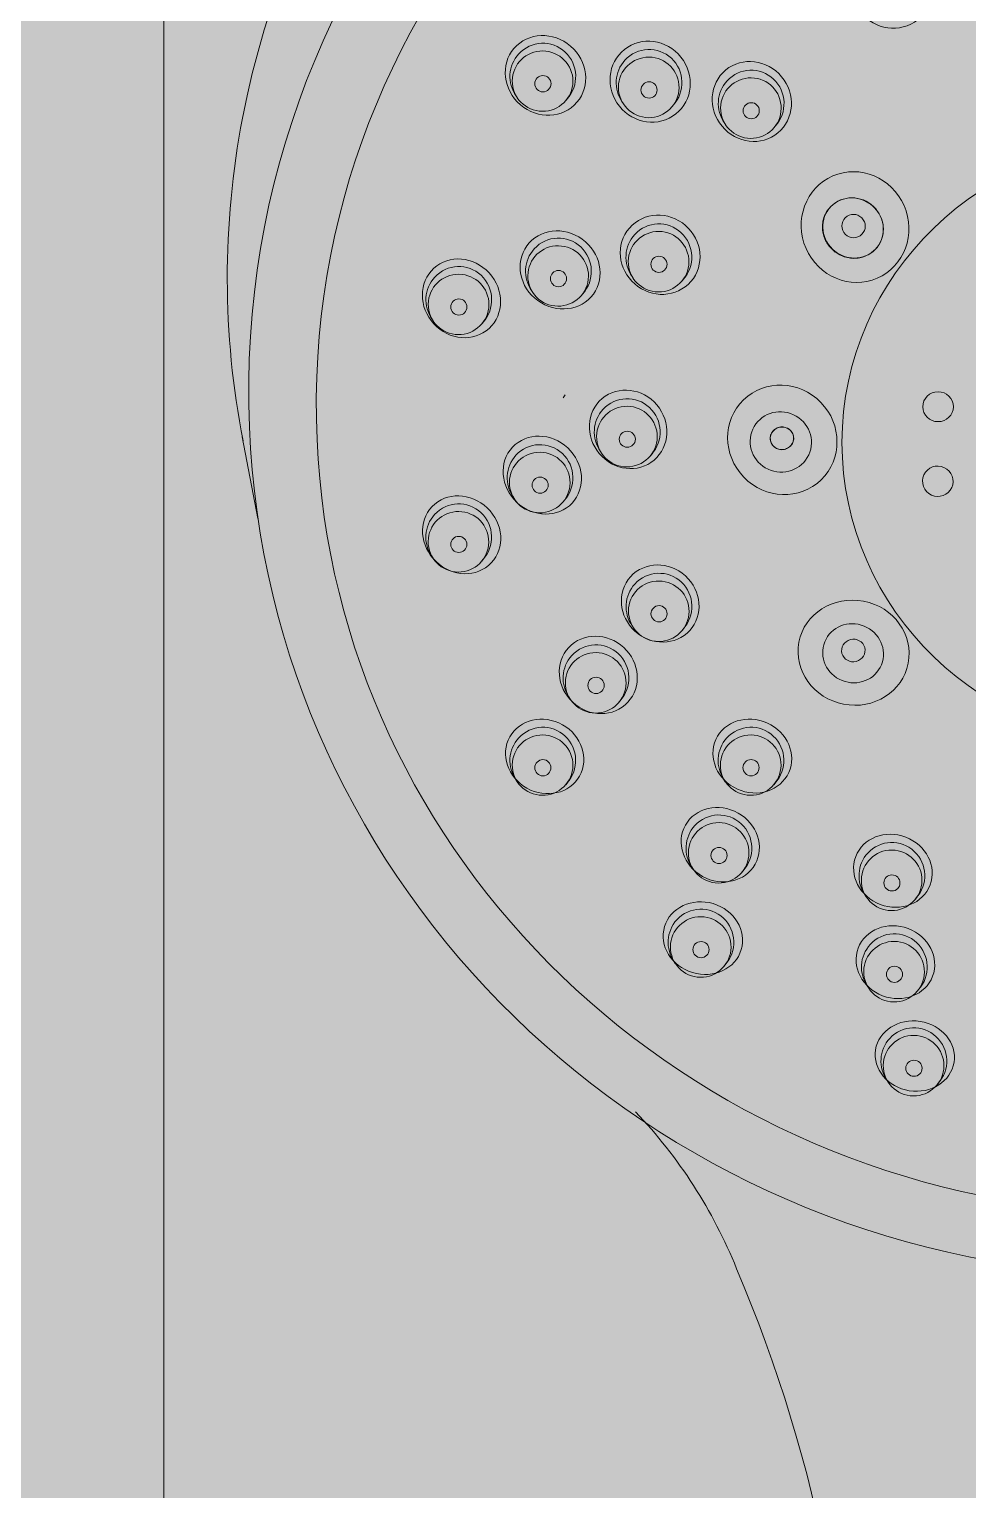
# Model space of a CAD drawing. Header units: millimetres. Extents: x 7371 to 278338, y -43753 to 35464.
# Drawn here: x 268224.4 to 268276.3, y 1144.8 to 1225.6 of the extents above; entities that cross this region are included whole.
import ezdxf

# ---------------------------------------------------------------- set-up
doc = ezdxf.new("R2010")
doc.units = ezdxf.units.MM
doc.header["$MEASUREMENT"] = 0
doc.linetypes.add('CENTER', pattern=[50.8, 31.75, -6.35, 6.35, -6.35])
for name, color, linetype, lineweight in [('0.05', 252, 'Continuous', 5), ('8', 8, 'Continuous', 5), ('PIPA AIR BERSIH', 5, 'CENTER', 5)]:
    doc.layers.add(name, color=color, linetype=linetype, lineweight=lineweight)

# ---------------------------------------------------------------- blocks, each defined once
blk = doc.blocks.new('A$C6fa77c05')
at = {"layer": '0.05'}
for p, q in [((-0.03533, 2.02832), (-0.03533, 4.16508)), ((-0.10049, 2.69298), (-0.10013, 2.69356)), ((-0.12947, 2.69181), (-0.12905, 2.69129)), ((-0.12008, 2.69184), (-0.11972, 2.69243)), ((-0.10988, 2.69294), (-0.10947, 2.69243)), ((-0.14829, 2.68795), (-0.14788, 2.68747)), ((-0.13892, 2.68802), (-0.13854, 2.6886)), ((-0.13128, 2.65963), (-0.13086, 2.65915)), ((-0.1219, 2.6597), (-0.12153, 2.66028)), ((-0.11276, 2.65701), (-0.11234, 2.65649)), ((-0.10339, 2.65705), (-0.10301, 2.65763)), ((-0.0944, 2.65178), (-0.09398, 2.65126)), ((-0.08501, 2.65181), (-0.08465, 2.6524)), ((-0.10938, 2.63817), (-0.10897, 2.63765)), ((-0.0498, 2.63045), (-0.05271, 2.61536)), ((-0.12544, 2.62738), (-0.12502, 2.6269)), ((-0.11607, 2.62745), (-0.11569, 2.62804)), ((-0.09999, 2.61898), (-0.09961, 2.61956)), ((-0.09438, 2.60799), (-0.09396, 2.60751)), ((-0.08499, 2.60806), (-0.08463, 2.60864)), ((-0.13131, 2.59521), (-0.1309, 2.59469)), ((-0.12192, 2.59524), (-0.12156, 2.59583)), ((-0.11968, 2.58201), (-0.11927, 2.5815)), ((-0.11029, 2.58205), (-0.10993, 2.58263)), ((-0.14826, 2.56682), (-0.14785, 2.5663)), ((-0.13889, 2.56685), (-0.13851, 2.56744)), ((-0.10988, 2.56682), (-0.10947, 2.5663)), ((-0.10049, 2.56685), (-0.10013, 2.56744)), ((-0.14235, 2.55063), (-0.14194, 2.55014)), ((-0.13298, 2.5507), (-0.1326, 2.55128)), ((-0.17425, 2.54556), (-0.17384, 2.54508)), ((-0.16487, 2.54563), (-0.1645, 2.54622)), ((-0.13904, 2.5333), (-0.13863, 2.53278)), ((-0.12966, 2.53333), (-0.12929, 2.53392)), ((-0.16533, 2.52879), (-0.16495, 2.52937)), ((-0.1747, 2.52872), (-0.17429, 2.52823)), ((-0.1783, 2.51139), (-0.17789, 2.51091)), ((-0.16891, 2.51146), (-0.16855, 2.51204))]:
    blk.add_line(p, q, dxfattribs=at)
for points, knots in [([(-0.38687, 2.63021), (-0.40392, 2.71913), (-0.3423, 2.80439), (-0.24924, 2.82069), (-0.15617, 2.83698), (-0.0669, 2.77811), (-0.04985, 2.68919)], [0, 0, 0, 0, 1, 1, 1, 2, 2, 2, 2]), ([(-0.37307, 2.64271), (-0.36942, 2.72498), (-0.29716, 2.78879), (-0.2117, 2.78527), (-0.12625, 2.78176), (-0.05993, 2.7122), (-0.0636, 2.62993)], [1, 1, 1, 1, 2, 2, 2, 3, 3, 3, 3]), ([(-0.17658, 2.71592), (-0.17808, 2.71203), (-0.17622, 2.70769), (-0.17243, 2.70624), (-0.16864, 2.7048), (-0.16435, 2.70676), (-0.16287, 2.71065)], [1, 1, 1, 1, 2, 2, 2, 3, 3, 3, 3]), ([(-0.09992, 2.70207), (-0.10249, 2.70504), (-0.10716, 2.70524), (-0.11036, 2.70249), (-0.11357, 2.69973), (-0.11408, 2.69508), (-0.11153, 2.69212)], [0, 0, 0, 0, 1, 1, 1, 2, 2, 2, 2]), ([(-0.0996, 2.69608), (-0.09963, 2.69918), (-0.10216, 2.70163), (-0.10525, 2.70159), (-0.10833, 2.70156), (-0.11081, 2.69904), (-0.11078, 2.69598)], [2, 2, 2, 2, 3, 3, 3, 4, 4, 4, 4]), ([(-0.11918, 2.69494), (-0.11922, 2.69804), (-0.12175, 2.70049), (-0.12483, 2.70045), (-0.12792, 2.70042), (-0.1304, 2.6979), (-0.13036, 2.6948)], [2, 2, 2, 2, 3, 3, 3, 4, 4, 4, 4]), ([(-0.12631, 2.69439), (-0.12631, 2.69522), (-0.12566, 2.69591), (-0.12483, 2.69591), (-0.12401, 2.69591), (-0.12333, 2.69522), (-0.12333, 2.69439), (-0.12333, 2.69356), (-0.12401, 2.69291), (-0.12483, 2.69291), (-0.12566, 2.69291), (-0.12631, 2.69356), (-0.12631, 2.69439), (-0.12631, 2.69439), (-0.12631, 2.69439), (-0.12631, 2.69439)], [0, 0, 0, 0, 1, 1, 1, 2, 2, 2, 3, 3, 3, 4, 4, 4, 5, 5, 5, 5]), ([(-0.11078, 2.69598), (-0.11074, 2.69288), (-0.10821, 2.69043), (-0.10513, 2.69046), (-0.10204, 2.6905), (-0.09956, 2.69301), (-0.0996, 2.69608)], [0, 0, 0, 0, 1, 1, 1, 2, 2, 2, 2]), ([(-0.10675, 2.69556), (-0.10675, 2.69639), (-0.10607, 2.69704), (-0.10525, 2.69704), (-0.10442, 2.69704), (-0.10375, 2.69639), (-0.10375, 2.69556), (-0.10375, 2.69474), (-0.10442, 2.69405), (-0.10525, 2.69405), (-0.10607, 2.69405), (-0.10675, 2.69474), (-0.10675, 2.69556), (-0.10675, 2.69556), (-0.10675, 2.69556), (-0.10675, 2.69556)], [0, 0, 0, 0, 1, 1, 1, 2, 2, 2, 3, 3, 3, 4, 4, 4, 5, 5, 5, 5]), ([(-0.13036, 2.6948), (-0.13033, 2.69174), (-0.1278, 2.68926), (-0.12471, 2.68929), (-0.12163, 2.68933), (-0.11915, 2.69188), (-0.11918, 2.69494)], [0, 0, 0, 0, 1, 1, 1, 2, 2, 2, 2]), ([(-0.14919, 2.69098), (-0.14916, 2.68791), (-0.14662, 2.68543), (-0.14354, 2.68547), (-0.14046, 2.6855), (-0.13798, 2.68802), (-0.13801, 2.69112)], [0, 0, 0, 0, 1, 1, 1, 2, 2, 2, 2]), ([(-0.14516, 2.69057), (-0.14516, 2.69139), (-0.14449, 2.69205), (-0.14366, 2.69205), (-0.14283, 2.69205), (-0.14218, 2.69139), (-0.14218, 2.69057), (-0.14218, 2.68974), (-0.14283, 2.68909), (-0.14366, 2.68909), (-0.14449, 2.68909), (-0.14516, 2.68974), (-0.14516, 2.69057), (-0.14516, 2.69057), (-0.14516, 2.69057), (-0.14516, 2.69057)], [0, 0, 0, 0, 1, 1, 1, 2, 2, 2, 3, 3, 3, 4, 4, 4, 5, 5, 5, 5]), ([(-0.1604, 2.62942), (-0.1604, 2.59851), (-0.18635, 2.57343), (-0.21833, 2.57343), (-0.25032, 2.57343), (-0.27626, 2.59851), (-0.27626, 2.62942), (-0.27626, 2.66032), (-0.25032, 2.68536), (-0.21833, 2.68536), (-0.18635, 2.68536), (-0.1604, 2.66032), (-0.1604, 2.62942)], [0, 0, 0, 0, 1, 1, 1, 2, 2, 2, 3, 3, 3, 4, 4, 4, 4]), ([(-0.17186, 2.67307), (-0.17413, 2.66786), (-0.17191, 2.66187), (-0.16691, 2.6597), (-0.16192, 2.65753), (-0.15603, 2.65997), (-0.15377, 2.66518)], [1, 1, 1, 1, 2, 2, 2, 3, 3, 3, 3]), ([(-0.1212, 2.66893), (-0.1238, 2.67193), (-0.12843, 2.67214), (-0.13157, 2.66941), (-0.1347, 2.66669), (-0.13513, 2.66208), (-0.13255, 2.65908)], [0, 0, 0, 0, 1, 1, 1, 2, 2, 2, 2]), ([(-0.16373, 2.66752), (-0.16275, 2.66686), (-0.1614, 2.66711), (-0.16075, 2.6681), (-0.16009, 2.6691), (-0.16035, 2.67045), (-0.16135, 2.6711)], [2, 2, 2, 2, 3, 3, 3, 4, 4, 4, 4]), ([(-0.15692, 2.66793), (-0.15682, 2.66835), (-0.15677, 2.66879), (-0.15679, 2.66924), (-0.1568, 2.66969), (-0.15686, 2.67014), (-0.15698, 2.67055)], [2, 2, 2, 2, 3, 3, 3, 4, 4, 4, 4]), ([(-0.12814, 2.66225), (-0.12814, 2.66308), (-0.12747, 2.66373), (-0.12664, 2.66373), (-0.12581, 2.66373), (-0.12516, 2.66308), (-0.12516, 2.66225), (-0.12516, 2.66142), (-0.12581, 2.66077), (-0.12664, 2.66077), (-0.12747, 2.66077), (-0.12814, 2.66142), (-0.12814, 2.66225), (-0.12814, 2.66225), (-0.12814, 2.66225), (-0.12814, 2.66225)], [0, 0, 0, 0, 1, 1, 1, 2, 2, 2, 3, 3, 3, 4, 4, 4, 5, 5, 5, 5]), ([(-0.13217, 2.66266), (-0.13214, 2.6596), (-0.1296, 2.65712), (-0.12652, 2.65715), (-0.12344, 2.65718), (-0.12096, 2.6597), (-0.12099, 2.6628)], [0, 0, 0, 0, 1, 1, 1, 2, 2, 2, 2]), ([(-0.10962, 2.65963), (-0.10962, 2.66046), (-0.10895, 2.66111), (-0.10812, 2.66111), (-0.1073, 2.66111), (-0.10664, 2.66046), (-0.10664, 2.65963), (-0.10664, 2.6588), (-0.1073, 2.65811), (-0.10812, 2.65811), (-0.10895, 2.65811), (-0.10962, 2.6588), (-0.10962, 2.65963), (-0.10962, 2.65963), (-0.10962, 2.65963), (-0.10962, 2.65963)], [0, 0, 0, 0, 1, 1, 1, 2, 2, 2, 3, 3, 3, 4, 4, 4, 5, 5, 5, 5]), ([(-0.11365, 2.66004), (-0.11362, 2.65694), (-0.11109, 2.6545), (-0.108, 2.65453), (-0.10492, 2.65457), (-0.10244, 2.65708), (-0.10247, 2.66015)], [0, 0, 0, 0, 1, 1, 1, 2, 2, 2, 2]), ([(-0.08411, 2.65491), (-0.08415, 2.65801), (-0.08668, 2.66046), (-0.08976, 2.66042), (-0.09285, 2.66039), (-0.09533, 2.65787), (-0.09529, 2.65481)], [2, 2, 2, 2, 3, 3, 3, 4, 4, 4, 4]), ([(-0.09124, 2.65439), (-0.09124, 2.65519), (-0.09057, 2.65587), (-0.08976, 2.65587), (-0.08894, 2.65587), (-0.08826, 2.65519), (-0.08826, 2.65439), (-0.08826, 2.65357), (-0.08894, 2.65288), (-0.08976, 2.65288), (-0.09057, 2.65288), (-0.09124, 2.65357), (-0.09124, 2.65439), (-0.09124, 2.65439), (-0.09124, 2.65439), (-0.09124, 2.65439)], [0, 0, 0, 0, 1, 1, 1, 2, 2, 2, 3, 3, 3, 4, 4, 4, 5, 5, 5, 5]), ([(-0.18095, 2.636), (-0.18095, 2.63751), (-0.17968, 2.63875), (-0.17811, 2.63875), (-0.17656, 2.63875), (-0.17529, 2.63751), (-0.17529, 2.636), (-0.17529, 2.63448), (-0.17656, 2.63324), (-0.17811, 2.63324), (-0.17968, 2.63324), (-0.18095, 2.63448), (-0.18095, 2.636)], [0, 0, 0, 0, 1, 1, 1, 2, 2, 2, 3, 3, 3, 4, 4, 4, 4]), ([(-0.12626, 2.63631), (-0.12892, 2.63317), (-0.12867, 2.62862), (-0.12575, 2.62614), (-0.12282, 2.62366), (-0.11829, 2.62421), (-0.11565, 2.62735), (-0.11302, 2.63048), (-0.11324, 2.63503), (-0.11617, 2.63751)], [1, 1, 1, 1, 2, 2, 2, 3, 3, 3, 4, 4, 4, 4]), ([(-0.15146, 2.63452), (-0.15431, 2.63321), (-0.15556, 2.6299), (-0.15427, 2.62711), (-0.15298, 2.62432), (-0.14962, 2.62315), (-0.14678, 2.62446), (-0.14394, 2.62576), (-0.14268, 2.62911), (-0.14397, 2.63186)], [1, 1, 1, 1, 2, 2, 2, 3, 3, 3, 4, 4, 4, 4]), ([(-0.14769, 2.6288), (-0.1475, 2.629), (-0.14736, 2.62924), (-0.14728, 2.62952), (-0.14719, 2.6298), (-0.14716, 2.63007), (-0.14717, 2.63035), (-0.14719, 2.63062), (-0.14728, 2.63086), (-0.1474, 2.6311), (-0.14754, 2.63138), (-0.14771, 2.63159), (-0.14793, 2.63176)], [3, 3, 3, 3, 4, 4, 4, 5, 5, 5, 6, 6, 6, 7, 7, 7, 7]), ([(-0.1223, 2.63), (-0.1223, 2.63083), (-0.12163, 2.63148), (-0.1208, 2.63148), (-0.11998, 2.63148), (-0.11932, 2.63083), (-0.11932, 2.63), (-0.11932, 2.62918), (-0.11998, 2.62852), (-0.1208, 2.62852), (-0.12163, 2.62852), (-0.1223, 2.62918), (-0.1223, 2.63), (-0.1223, 2.63), (-0.1223, 2.63), (-0.1223, 2.63)], [0, 0, 0, 0, 1, 1, 1, 2, 2, 2, 3, 3, 3, 4, 4, 4, 5, 5, 5, 5]), ([(-0.15138, 2.63083), (-0.15174, 2.62973), (-0.15112, 2.62856), (-0.14998, 2.62818), (-0.14885, 2.6278), (-0.14764, 2.62842), (-0.14728, 2.62949)], [2, 2, 2, 2, 3, 3, 3, 4, 4, 4, 4]), ([(-0.12633, 2.63042), (-0.1263, 2.62735), (-0.12377, 2.62487), (-0.12068, 2.6249), (-0.1176, 2.62494), (-0.11512, 2.62745), (-0.11515, 2.63055)], [0, 0, 0, 0, 1, 1, 1, 2, 2, 2, 2]), ([(-0.17971, 2.62449), (-0.17844, 2.62542), (-0.17668, 2.62514), (-0.17579, 2.6239), (-0.17489, 2.62266), (-0.17518, 2.62091), (-0.17644, 2.61998)], [1, 1, 1, 1, 2, 2, 2, 3, 3, 3, 3]), ([(-0.11026, 2.62194), (-0.11023, 2.61887), (-0.10769, 2.61639), (-0.10461, 2.61643), (-0.10153, 2.61646), (-0.09905, 2.61898), (-0.09908, 2.62208)], [0, 0, 0, 0, 1, 1, 1, 2, 2, 2, 2]), ([(-0.10623, 2.62153), (-0.10623, 2.62235), (-0.10556, 2.62301), (-0.10473, 2.62301), (-0.1039, 2.62301), (-0.10325, 2.62235), (-0.10325, 2.62153), (-0.10325, 2.6207), (-0.1039, 2.62005), (-0.10473, 2.62005), (-0.10556, 2.62005), (-0.10623, 2.6207), (-0.10623, 2.62153), (-0.10623, 2.62153), (-0.10623, 2.62153), (-0.10623, 2.62153)], [0, 0, 0, 0, 1, 1, 1, 2, 2, 2, 3, 3, 3, 4, 4, 4, 5, 5, 5, 5]), ([(-0.08409, 2.61116), (-0.08413, 2.61422), (-0.08666, 2.6167), (-0.08974, 2.61667), (-0.09283, 2.61664), (-0.09531, 2.61409), (-0.09527, 2.61102)], [2, 2, 2, 2, 3, 3, 3, 4, 4, 4, 4]), ([(-0.09123, 2.61061), (-0.09123, 2.61143), (-0.09057, 2.61209), (-0.08974, 2.61209), (-0.08892, 2.61209), (-0.08825, 2.61143), (-0.08825, 2.61061), (-0.08825, 2.60978), (-0.08892, 2.60912), (-0.08974, 2.60912), (-0.09057, 2.60912), (-0.09123, 2.60978), (-0.09123, 2.61061), (-0.09123, 2.61061), (-0.09123, 2.61061), (-0.09123, 2.61061)], [0, 0, 0, 0, 1, 1, 1, 2, 2, 2, 3, 3, 3, 4, 4, 4, 5, 5, 5, 5]), ([(-0.12103, 2.59834), (-0.12106, 2.60144), (-0.12359, 2.60389), (-0.12668, 2.60385), (-0.12976, 2.60382), (-0.13224, 2.6013), (-0.13221, 2.59824)], [2, 2, 2, 2, 3, 3, 3, 4, 4, 4, 4]), ([(-0.12816, 2.59779), (-0.12816, 2.59862), (-0.1275, 2.59931), (-0.12668, 2.59931), (-0.12585, 2.59931), (-0.12518, 2.59862), (-0.12518, 2.59779), (-0.12518, 2.597), (-0.12585, 2.59631), (-0.12668, 2.59631), (-0.1275, 2.59631), (-0.12816, 2.597), (-0.12816, 2.59779), (-0.12816, 2.59779), (-0.12816, 2.59779), (-0.12816, 2.59779)], [0, 0, 0, 0, 1, 1, 1, 2, 2, 2, 3, 3, 3, 4, 4, 4, 5, 5, 5, 5]), ([(-0.16449, 2.59555), (-0.16736, 2.59438), (-0.16879, 2.59121), (-0.16767, 2.58842), (-0.16655, 2.58563), (-0.1633, 2.58435), (-0.16042, 2.58549)], [1, 1, 1, 1, 2, 2, 2, 3, 3, 3, 3]), ([(-0.16459, 2.59159), (-0.16488, 2.59049), (-0.16419, 2.58935), (-0.16304, 2.58904), (-0.16189, 2.58873), (-0.16071, 2.58938), (-0.1604, 2.59049)], [0, 0, 0, 0, 1, 1, 1, 2, 2, 2, 2]), ([(-0.11076, 2.5815), (-0.11377, 2.5787), (-0.1183, 2.5787), (-0.12091, 2.5815), (-0.12351, 2.58429), (-0.12316, 2.5888), (-0.12016, 2.59159)], [1, 1, 1, 1, 2, 2, 2, 3, 3, 3, 3]), ([(-0.1094, 2.58515), (-0.10943, 2.58825), (-0.11197, 2.59069), (-0.11505, 2.59066), (-0.11813, 2.59062), (-0.12061, 2.58811), (-0.12058, 2.58501)], [2, 2, 2, 2, 3, 3, 3, 4, 4, 4, 4]), ([(-0.11655, 2.5846), (-0.11655, 2.58542), (-0.11588, 2.58611), (-0.11505, 2.58611), (-0.11422, 2.58611), (-0.11355, 2.58542), (-0.11355, 2.5846), (-0.11355, 2.58377), (-0.11422, 2.58311), (-0.11505, 2.58311), (-0.11588, 2.58311), (-0.11655, 2.58377), (-0.11655, 2.5846), (-0.11655, 2.5846), (-0.11655, 2.5846), (-0.11655, 2.5846)], [0, 0, 0, 0, 1, 1, 1, 2, 2, 2, 3, 3, 3, 4, 4, 4, 5, 5, 5, 5]), ([(-0.12058, 2.58501), (-0.12054, 2.58194), (-0.11801, 2.57946), (-0.11493, 2.5795), (-0.11185, 2.57953), (-0.10936, 2.58208), (-0.1094, 2.58515)], [0, 0, 0, 0, 1, 1, 1, 2, 2, 2, 2]), ([(-0.13916, 2.57492), (-0.14146, 2.5774), (-0.14528, 2.57757), (-0.14774, 2.57526), (-0.15021, 2.57295), (-0.15034, 2.56906), (-0.14807, 2.56658)], [1, 1, 1, 1, 2, 2, 2, 3, 3, 3, 3]), ([(-0.0996, 2.56995), (-0.09963, 2.57305), (-0.10216, 2.5755), (-0.10525, 2.57547), (-0.10833, 2.57543), (-0.11081, 2.57292), (-0.11078, 2.56985)], [2, 2, 2, 2, 3, 3, 3, 4, 4, 4, 4]), ([(-0.14916, 2.56985), (-0.14912, 2.56675), (-0.14659, 2.5643), (-0.14351, 2.56434), (-0.14042, 2.56437), (-0.13794, 2.56689), (-0.13798, 2.56995)], [0, 0, 0, 0, 1, 1, 1, 2, 2, 2, 2]), ([(-0.14512, 2.56944), (-0.14512, 2.57026), (-0.14445, 2.57092), (-0.14363, 2.57092), (-0.14282, 2.57092), (-0.14214, 2.57026), (-0.14214, 2.56944), (-0.14214, 2.56861), (-0.14282, 2.56792), (-0.14363, 2.56792), (-0.14445, 2.56792), (-0.14512, 2.56861), (-0.14512, 2.56944), (-0.14512, 2.56944), (-0.14512, 2.56944), (-0.14512, 2.56944)], [0, 0, 0, 0, 1, 1, 1, 2, 2, 2, 3, 3, 3, 4, 4, 4, 5, 5, 5, 5]), ([(-0.10673, 2.56944), (-0.10673, 2.57023), (-0.10606, 2.57092), (-0.10525, 2.57092), (-0.10442, 2.57092), (-0.10375, 2.57023), (-0.10375, 2.56944), (-0.10375, 2.56861), (-0.10442, 2.56792), (-0.10525, 2.56792), (-0.10606, 2.56792), (-0.10673, 2.56861), (-0.10673, 2.56944), (-0.10673, 2.56944), (-0.10673, 2.56944), (-0.10673, 2.56944)], [0, 0, 0, 0, 1, 1, 1, 2, 2, 2, 3, 3, 3, 4, 4, 4, 5, 5, 5, 5]), ([(-0.13208, 2.5538), (-0.13212, 2.55686), (-0.13465, 2.55934), (-0.13773, 2.55931), (-0.14082, 2.55927), (-0.14328, 2.55672), (-0.14325, 2.55366)], [2, 2, 2, 2, 3, 3, 3, 4, 4, 4, 4]), ([(-0.16294, 2.55304), (-0.16424, 2.55645), (-0.16836, 2.55807), (-0.17215, 2.55662), (-0.17594, 2.55517), (-0.17796, 2.55125), (-0.17666, 2.5478)], [2, 2, 2, 2, 3, 3, 3, 4, 4, 4, 4]), ([(-0.16397, 2.54873), (-0.164, 2.5518), (-0.16654, 2.55428), (-0.16962, 2.55424), (-0.1727, 2.55421), (-0.17518, 2.5517), (-0.17515, 2.54859)], [2, 2, 2, 2, 3, 3, 3, 4, 4, 4, 4]), ([(-0.14325, 2.55366), (-0.14321, 2.55059), (-0.14068, 2.54811), (-0.1376, 2.54815), (-0.13451, 2.54818), (-0.13205, 2.5507), (-0.13208, 2.5538)], [0, 0, 0, 0, 1, 1, 1, 2, 2, 2, 2]), ([(-0.13922, 2.55325), (-0.13922, 2.55407), (-0.13854, 2.55473), (-0.13772, 2.55473), (-0.13691, 2.55473), (-0.13624, 2.55407), (-0.13624, 2.55325), (-0.13624, 2.55242), (-0.13691, 2.55176), (-0.13772, 2.55176), (-0.13854, 2.55176), (-0.13922, 2.55242), (-0.13922, 2.55325), (-0.13922, 2.55325), (-0.13922, 2.55325), (-0.13922, 2.55325)], [0, 0, 0, 0, 1, 1, 1, 2, 2, 2, 3, 3, 3, 4, 4, 4, 5, 5, 5, 5]), ([(-0.17666, 2.5478), (-0.17536, 2.54439), (-0.17124, 2.54277), (-0.16745, 2.54422), (-0.16366, 2.54567), (-0.16164, 2.54959), (-0.16294, 2.55304)], [0, 0, 0, 0, 1, 1, 1, 2, 2, 2, 2]), ([(-0.17515, 2.54859), (-0.17511, 2.54553), (-0.17258, 2.54305), (-0.1695, 2.54308), (-0.16642, 2.54312), (-0.16393, 2.54563), (-0.16397, 2.54873)], [0, 0, 0, 0, 1, 1, 1, 2, 2, 2, 2]), ([(-0.1711, 2.54818), (-0.1711, 2.54901), (-0.17045, 2.54966), (-0.16962, 2.54966), (-0.16879, 2.54966), (-0.16812, 2.54901), (-0.16812, 2.54818), (-0.16812, 2.54735), (-0.16879, 2.5467), (-0.16962, 2.5467), (-0.17045, 2.5467), (-0.1711, 2.54735), (-0.1711, 2.54818), (-0.1711, 2.54818), (-0.1711, 2.54818), (-0.1711, 2.54818)], [0, 0, 0, 0, 1, 1, 1, 2, 2, 2, 3, 3, 3, 4, 4, 4, 5, 5, 5, 5]), ([(-0.13665, 2.54436), (-0.13276, 2.54553), (-0.12873, 2.54363), (-0.12768, 2.54012), (-0.12662, 2.53661), (-0.12895, 2.53282), (-0.13284, 2.53164)], [1, 1, 1, 1, 2, 2, 2, 3, 3, 3, 3]), ([(-0.13994, 2.5363), (-0.13991, 2.53323), (-0.13737, 2.53075), (-0.13429, 2.53078), (-0.13121, 2.53082), (-0.12873, 2.53337), (-0.12876, 2.53643), (-0.12879, 2.5395), (-0.13133, 2.54198), (-0.13441, 2.54195), (-0.13749, 2.54191), (-0.13997, 2.5394), (-0.13994, 2.5363)], [0, 0, 0, 0, 1, 1, 1, 2, 2, 2, 3, 3, 3, 4, 4, 4, 4]), ([(-0.13589, 2.53588), (-0.13589, 2.53671), (-0.13524, 2.53736), (-0.13441, 2.53736), (-0.13358, 2.53736), (-0.13291, 2.53671), (-0.13291, 2.53588), (-0.13291, 2.53506), (-0.13358, 2.5344), (-0.13441, 2.5344), (-0.13524, 2.5344), (-0.13589, 2.53506), (-0.13589, 2.53588), (-0.13589, 2.53588), (-0.13589, 2.53588), (-0.13589, 2.53588)], [0, 0, 0, 0, 1, 1, 1, 2, 2, 2, 3, 3, 3, 4, 4, 4, 5, 5, 5, 5]), ([(-0.17711, 2.53096), (-0.1758, 2.52754), (-0.17169, 2.52593), (-0.1679, 2.52737), (-0.16411, 2.52882), (-0.16209, 2.53275), (-0.16338, 2.53616)], [0, 0, 0, 0, 1, 1, 1, 2, 2, 2, 2]), ([(-0.1756, 2.53175), (-0.17556, 2.52865), (-0.17303, 2.5262), (-0.16995, 2.52624), (-0.16686, 2.52627), (-0.16438, 2.52879), (-0.16442, 2.53189)], [0, 0, 0, 0, 1, 1, 1, 2, 2, 2, 2]), ([(-0.17157, 2.53133), (-0.17157, 2.53216), (-0.17089, 2.53282), (-0.17007, 2.53282), (-0.16924, 2.53282), (-0.16859, 2.53216), (-0.16859, 2.53133), (-0.16859, 2.53051), (-0.16924, 2.52985), (-0.17007, 2.52985), (-0.17089, 2.52985), (-0.17157, 2.53051), (-0.17157, 2.53133), (-0.17157, 2.53133), (-0.17157, 2.53133), (-0.17157, 2.53133)], [0, 0, 0, 0, 1, 1, 1, 2, 2, 2, 3, 3, 3, 4, 4, 4, 5, 5, 5, 5]), ([(-0.16802, 2.51456), (-0.16805, 2.51762), (-0.17058, 2.5201), (-0.17367, 2.52007), (-0.17675, 2.52003), (-0.17923, 2.51752), (-0.1792, 2.51442)], [2, 2, 2, 2, 3, 3, 3, 4, 4, 4, 4]), ([(-0.18106, 2.51511), (-0.18051, 2.51159), (-0.17682, 2.50925), (-0.17282, 2.50987), (-0.16883, 2.51049), (-0.16604, 2.51387), (-0.16659, 2.51742)], [0, 0, 0, 0, 1, 1, 1, 2, 2, 2, 2]), ([(-0.17517, 2.51401), (-0.17517, 2.51483), (-0.17449, 2.51549), (-0.17367, 2.51549), (-0.17284, 2.51549), (-0.17217, 2.51483), (-0.17217, 2.51401), (-0.17217, 2.51318), (-0.17284, 2.51252), (-0.17367, 2.51252), (-0.17449, 2.51252), (-0.17517, 2.51318), (-0.17517, 2.51401), (-0.17517, 2.51401), (-0.17517, 2.51401), (-0.17517, 2.51401)], [0, 0, 0, 0, 1, 1, 1, 2, 2, 2, 3, 3, 3, 4, 4, 4, 5, 5, 5, 5]), ([(-0.1792, 2.51442), (-0.17916, 2.51135), (-0.17663, 2.50887), (-0.17355, 2.50891), (-0.17046, 2.50894), (-0.16798, 2.51146), (-0.16802, 2.51456)], [0, 0, 0, 0, 1, 1, 1, 2, 2, 2, 2])]:
    blk.add_open_spline(points, degree=3, knots=knots, dxfattribs=at)
for points in [[(-0.2117, 2.8015), (-0.11936, 2.79795), (-0.04746, 2.72216), (-0.05113, 2.63224)], [(-0.12029, 2.70187), (-0.1234, 2.70438), (-0.12807, 2.70373), (-0.13069, 2.70045)], [(-0.12037, 2.6999), (-0.12265, 2.70238), (-0.12649, 2.70252), (-0.12895, 2.70025)], [(-0.11936, 2.69139), (-0.11674, 2.6947), (-0.11715, 2.69939), (-0.12029, 2.70187)], [(-0.10936, 2.70138), (-0.11181, 2.69908), (-0.11197, 2.69518), (-0.10967, 2.6927)], [(-0.10079, 2.70104), (-0.10306, 2.70352), (-0.1069, 2.70369), (-0.10936, 2.70138)], [(-0.1011, 2.69167), (-0.09789, 2.69443), (-0.09738, 2.69908), (-0.09992, 2.70207)], [(-0.13896, 2.69808), (-0.14199, 2.70059), (-0.14661, 2.70004), (-0.14926, 2.69684)], [(-0.1392, 2.69608), (-0.14149, 2.69856), (-0.14531, 2.6987), (-0.14778, 2.69639)], [(-0.13069, 2.70045), (-0.13333, 2.69715), (-0.13291, 2.69246), (-0.12978, 2.68998)], [(-0.12895, 2.70025), (-0.1314, 2.69794), (-0.13155, 2.69405), (-0.12926, 2.69157)], [(-0.11989, 2.69215), (-0.11822, 2.69453), (-0.11841, 2.69777), (-0.12037, 2.6999)], [(-0.10032, 2.69329), (-0.09863, 2.69567), (-0.09882, 2.6989), (-0.10079, 2.70104)], [(-0.14926, 2.69684), (-0.15193, 2.69363), (-0.15162, 2.68902), (-0.14859, 2.6865)], [(-0.14778, 2.69639), (-0.15022, 2.69408), (-0.15038, 2.69022), (-0.1481, 2.68774)], [(-0.14368, 2.69663), (-0.14676, 2.6966), (-0.14922, 2.69408), (-0.14919, 2.69098)], [(-0.13801, 2.69112), (-0.13804, 2.69418), (-0.14058, 2.69666), (-0.14368, 2.69663)], [(-0.13873, 2.68833), (-0.13705, 2.6907), (-0.13725, 2.69394), (-0.1392, 2.69608)], [(-0.13829, 2.68771), (-0.13562, 2.69091), (-0.13593, 2.69556), (-0.13896, 2.69808)], [(-0.12978, 2.68998), (-0.12664, 2.68747), (-0.12197, 2.68812), (-0.11936, 2.69139)], [(-0.11153, 2.69212), (-0.10897, 2.68912), (-0.1043, 2.68895), (-0.1011, 2.69167)], [(-0.04985, 2.68919), (-0.04608, 2.66952), (-0.04611, 2.64936), (-0.04995, 2.62973)], [(-0.14859, 2.6865), (-0.14556, 2.68395), (-0.14094, 2.6845), (-0.13829, 2.68771)], [(-0.15872, 2.67854), (-0.16371, 2.68071), (-0.1696, 2.67827), (-0.17186, 2.67307)], [(-0.15377, 2.66518), (-0.1515, 2.67038), (-0.15372, 2.67637), (-0.15872, 2.67854)], [(-0.15835, 2.67289), (-0.16044, 2.67506), (-0.16397, 2.67506), (-0.16623, 2.67289)], [(-0.16194, 2.67448), (-0.16263, 2.67451), (-0.16333, 2.67441), (-0.16397, 2.6742)], [(-0.15992, 2.674), (-0.16056, 2.67427), (-0.16123, 2.67444), (-0.16194, 2.67448)], [(-0.16623, 2.67289), (-0.1685, 2.67072), (-0.16864, 2.66717), (-0.16655, 2.665)], [(-0.16666, 2.67238), (-0.16691, 2.6721), (-0.16716, 2.67176), (-0.16735, 2.67141)], [(-0.16574, 2.67327), (-0.16605, 2.673), (-0.16638, 2.67272), (-0.16666, 2.67238)], [(-0.16397, 2.6742), (-0.16461, 2.67396), (-0.16518, 2.67362), (-0.16574, 2.67327)], [(-0.16135, 2.6711), (-0.16233, 2.67176), (-0.16366, 2.67148), (-0.16433, 2.67048)], [(-0.15834, 2.67289), (-0.15878, 2.67334), (-0.15934, 2.67372), (-0.15992, 2.674)], [(-0.15866, 2.66504), (-0.15639, 2.66721), (-0.15625, 2.67072), (-0.15835, 2.67289)], [(-0.15749, 2.67179), (-0.15772, 2.6722), (-0.15801, 2.67255), (-0.15834, 2.67289)], [(-0.15698, 2.67055), (-0.1571, 2.671), (-0.15727, 2.67141), (-0.15749, 2.67179)], [(-0.168, 2.66928), (-0.16807, 2.66859), (-0.16802, 2.6679), (-0.16783, 2.66724)], [(-0.16735, 2.67141), (-0.16769, 2.67076), (-0.16793, 2.67), (-0.168, 2.66928)], [(-0.16433, 2.67048), (-0.16499, 2.66948), (-0.16473, 2.66817), (-0.16373, 2.66752)], [(-0.12218, 2.66776), (-0.12447, 2.67024), (-0.1283, 2.67038), (-0.13076, 2.66807)], [(-0.10228, 2.66566), (-0.10456, 2.66879), (-0.10914, 2.66935), (-0.11252, 2.66686)], [(-0.16783, 2.66724), (-0.16766, 2.66666), (-0.16738, 2.66607), (-0.16702, 2.66556)], [(-0.15775, 2.666), (-0.15735, 2.66655), (-0.15708, 2.66724), (-0.15692, 2.66793)], [(-0.13076, 2.66807), (-0.1332, 2.66576), (-0.13336, 2.6619), (-0.13109, 2.65942)], [(-0.12664, 2.66831), (-0.12974, 2.66828), (-0.13221, 2.66573), (-0.13217, 2.66266)], [(-0.12099, 2.6628), (-0.12103, 2.66587), (-0.12356, 2.66835), (-0.12664, 2.66831)], [(-0.12218, 2.65863), (-0.11905, 2.66135), (-0.11861, 2.66597), (-0.1212, 2.66893)], [(-0.12172, 2.66001), (-0.12003, 2.66235), (-0.12022, 2.66562), (-0.12218, 2.66776)], [(-0.11252, 2.66686), (-0.11591, 2.66442), (-0.11681, 2.65991), (-0.11455, 2.65677)], [(-0.10366, 2.66511), (-0.10595, 2.66762), (-0.10978, 2.66776), (-0.11224, 2.66545)], [(-0.16702, 2.66556), (-0.16662, 2.66504), (-0.16614, 2.66459), (-0.16559, 2.66425)], [(-0.16655, 2.665), (-0.16445, 2.66283), (-0.16092, 2.66287), (-0.15866, 2.66504)], [(-0.16559, 2.66425), (-0.16502, 2.66387), (-0.16437, 2.66359), (-0.16368, 2.66345)], [(-0.16142, 2.66349), (-0.16102, 2.66359), (-0.16063, 2.6637), (-0.16027, 2.66387)], [(-0.16027, 2.66387), (-0.15989, 2.66404), (-0.15953, 2.66428), (-0.15916, 2.66452)], [(-0.15916, 2.66452), (-0.15865, 2.66497), (-0.15813, 2.66545), (-0.15775, 2.666)], [(-0.11224, 2.66545), (-0.11469, 2.66314), (-0.11484, 2.65925), (-0.11257, 2.65677)], [(-0.10812, 2.66566), (-0.11122, 2.66562), (-0.11369, 2.66311), (-0.11365, 2.66004)], [(-0.10247, 2.66015), (-0.10251, 2.66325), (-0.10504, 2.66573), (-0.10812, 2.66566)], [(-0.10432, 2.65556), (-0.10092, 2.65801), (-0.10003, 2.66252), (-0.10228, 2.66566)], [(-0.1032, 2.65736), (-0.10151, 2.65973), (-0.1017, 2.66297), (-0.10366, 2.66511)], [(-0.08513, 2.66152), (-0.08795, 2.66411), (-0.09252, 2.66373), (-0.09533, 2.66066)], [(-0.16368, 2.66345), (-0.16331, 2.66339), (-0.16295, 2.66335), (-0.16257, 2.66335)], [(-0.16257, 2.66335), (-0.1622, 2.66339), (-0.1618, 2.66342), (-0.16142, 2.66349)], [(-0.0853, 2.65987), (-0.08757, 2.66235), (-0.09142, 2.66252), (-0.09386, 2.66022)], [(-0.08513, 2.65129), (-0.08232, 2.65436), (-0.08232, 2.65891), (-0.08513, 2.66152)], [(-0.13255, 2.65908), (-0.12995, 2.65612), (-0.12532, 2.65587), (-0.12218, 2.65863)], [(-0.09533, 2.66066), (-0.09815, 2.6576), (-0.09815, 2.65302), (-0.09533, 2.65043)], [(-0.09386, 2.66022), (-0.09632, 2.65791), (-0.09646, 2.65401), (-0.09419, 2.65153)], [(-0.08482, 2.65212), (-0.08313, 2.6545), (-0.08334, 2.65774), (-0.0853, 2.65987)], [(-0.11455, 2.65677), (-0.11228, 2.65364), (-0.10769, 2.65312), (-0.10432, 2.65556)], [(-0.09529, 2.65481), (-0.09526, 2.65171), (-0.09272, 2.64926), (-0.08962, 2.64929)], [(-0.08962, 2.64929), (-0.08654, 2.64933), (-0.08408, 2.65184), (-0.08411, 2.65491)], [(-0.09533, 2.65043), (-0.09252, 2.64785), (-0.08795, 2.64823), (-0.08513, 2.65129)], [(-0.14225, 2.63727), (-0.14616, 2.64106), (-0.15255, 2.64085), (-0.15651, 2.63679)], [(-0.11617, 2.63751), (-0.11911, 2.63996), (-0.12363, 2.63944), (-0.12626, 2.63631)], [(-0.15651, 2.63679), (-0.16046, 2.63272), (-0.16047, 2.62632), (-0.15656, 2.62253)], [(-0.1423, 2.62301), (-0.13834, 2.62707), (-0.13832, 2.63345), (-0.14225, 2.63727)], [(-0.11634, 2.63551), (-0.11863, 2.63799), (-0.12246, 2.63813), (-0.12492, 2.63582)], [(-0.14397, 2.63186), (-0.14526, 2.63465), (-0.14862, 2.63586), (-0.15146, 2.63452)], [(-0.12492, 2.63582), (-0.12737, 2.63355), (-0.12752, 2.62966), (-0.12525, 2.62718)], [(-0.1208, 2.63607), (-0.1239, 2.63603), (-0.12637, 2.63352), (-0.12633, 2.63042)], [(-0.11515, 2.63055), (-0.11519, 2.63362), (-0.11772, 2.6361), (-0.1208, 2.63607)], [(-0.11588, 2.62776), (-0.11419, 2.63014), (-0.11438, 2.63338), (-0.11634, 2.63551)], [(-0.05113, 2.63224), (-0.05457, 2.54732), (-0.12449, 2.47924), (-0.2117, 2.47587)], [(-0.15098, 2.63152), (-0.15115, 2.63131), (-0.15131, 2.63107), (-0.15139, 2.63083)], [(-0.14869, 2.63217), (-0.14983, 2.63252), (-0.15103, 2.63193), (-0.15138, 2.63083)], [(-0.15031, 2.63203), (-0.15057, 2.6319), (-0.15079, 2.63172), (-0.15098, 2.63152)], [(-0.1495, 2.63224), (-0.14978, 2.63224), (-0.15007, 2.63217), (-0.15031, 2.63203)], [(-0.14866, 2.63217), (-0.14895, 2.63221), (-0.14922, 2.63228), (-0.1495, 2.63224)], [(-0.14728, 2.62949), (-0.14692, 2.63059), (-0.14755, 2.63179), (-0.14869, 2.63217)], [(-0.14793, 2.63176), (-0.14814, 2.63193), (-0.1484, 2.63203), (-0.14866, 2.63217)], [(-0.09965, 2.62852), (-0.10223, 2.63128), (-0.1068, 2.63124), (-0.10983, 2.62838)], [(-0.0636, 2.62993), (-0.06702, 2.55263), (-0.13138, 2.49072), (-0.2117, 2.48741)], [(-0.15139, 2.63083), (-0.15148, 2.63055), (-0.15152, 2.63028), (-0.1515, 2.63)], [(-0.1515, 2.63), (-0.15146, 2.62973), (-0.15139, 2.62945), (-0.15126, 2.62921)], [(-0.15126, 2.62921), (-0.15114, 2.62897), (-0.15095, 2.62876), (-0.15074, 2.62859)], [(-0.15074, 2.62859), (-0.15052, 2.62842), (-0.15026, 2.62828), (-0.15, 2.62818)], [(-0.14835, 2.62831), (-0.14809, 2.62842), (-0.14786, 2.62859), (-0.14769, 2.6288)], [(-0.10027, 2.62704), (-0.10254, 2.62952), (-0.10638, 2.62966), (-0.10885, 2.62735)], [(-0.15, 2.62818), (-0.14972, 2.62811), (-0.14945, 2.62807), (-0.14916, 2.62807)], [(-0.14916, 2.62807), (-0.14888, 2.62811), (-0.1486, 2.62818), (-0.14835, 2.62831)], [(-0.10983, 2.62838), (-0.11286, 2.62556), (-0.11322, 2.62101), (-0.11064, 2.61822)], [(-0.10885, 2.62735), (-0.11129, 2.62504), (-0.11145, 2.62118), (-0.10918, 2.6187)], [(-0.10473, 2.62759), (-0.10783, 2.62756), (-0.11029, 2.62501), (-0.11026, 2.62194)], [(-0.09908, 2.62208), (-0.09912, 2.62514), (-0.10165, 2.62763), (-0.10473, 2.62759)], [(-0.10044, 2.61836), (-0.09741, 2.62122), (-0.09705, 2.62576), (-0.09965, 2.62852)], [(-0.0998, 2.61929), (-0.09812, 2.62163), (-0.09831, 2.6249), (-0.10027, 2.62704)], [(-0.18037, 2.6206), (-0.18126, 2.62184), (-0.18097, 2.62359), (-0.17971, 2.62449)], [(-0.17644, 2.61998), (-0.1777, 2.61908), (-0.17946, 2.61932), (-0.18037, 2.6206)], [(-0.15656, 2.62253), (-0.15263, 2.6187), (-0.14624, 2.61891), (-0.1423, 2.62301)], [(-0.11064, 2.61822), (-0.10804, 2.61546), (-0.10347, 2.61553), (-0.10044, 2.61836)], [(-0.08482, 2.61757), (-0.08742, 2.62032), (-0.09197, 2.62022), (-0.09498, 2.61732)], [(-0.08528, 2.61612), (-0.08756, 2.6186), (-0.0914, 2.61874), (-0.09384, 2.61643)], [(-0.09498, 2.61732), (-0.098, 2.61446), (-0.09834, 2.60992), (-0.09572, 2.6072)], [(-0.09384, 2.61643), (-0.09631, 2.61412), (-0.09645, 2.61026), (-0.09417, 2.60778)], [(-0.08554, 2.60744), (-0.08253, 2.6103), (-0.0822, 2.61484), (-0.08482, 2.61757)], [(-0.0848, 2.60837), (-0.08311, 2.61074), (-0.08332, 2.61398), (-0.08528, 2.61612)], [(-0.09527, 2.61102), (-0.09524, 2.60795), (-0.09271, 2.60547), (-0.08962, 2.60551)], [(-0.08962, 2.60551), (-0.08652, 2.60554), (-0.08406, 2.60806), (-0.08409, 2.61116)], [(-0.12142, 2.60465), (-0.12399, 2.60747), (-0.1285, 2.60754), (-0.13152, 2.60482)], [(-0.09572, 2.6072), (-0.09312, 2.60444), (-0.08857, 2.60454), (-0.08554, 2.60744)], [(-0.13152, 2.60482), (-0.13453, 2.60206), (-0.13489, 2.59755), (-0.13233, 2.59472)], [(-0.12221, 2.6033), (-0.12449, 2.60578), (-0.12833, 2.60596), (-0.13078, 2.60365)], [(-0.12223, 2.59459), (-0.11923, 2.59734), (-0.11887, 2.60186), (-0.12142, 2.60465)], [(-0.13078, 2.60365), (-0.13324, 2.60134), (-0.13338, 2.59745), (-0.1311, 2.59497)], [(-0.12173, 2.59555), (-0.12004, 2.59793), (-0.12025, 2.60117), (-0.12221, 2.6033)], [(-0.16437, 2.60013), (-0.16995, 2.59907), (-0.17363, 2.59393), (-0.17262, 2.5887)], [(-0.15246, 2.59259), (-0.15346, 2.59782), (-0.1588, 2.6012), (-0.16437, 2.60013)], [(-0.15723, 2.59262), (-0.15835, 2.59541), (-0.16159, 2.59672), (-0.16449, 2.59555)], [(-0.13221, 2.59824), (-0.13217, 2.59514), (-0.12964, 2.59266), (-0.12656, 2.59269)], [(-0.12656, 2.59269), (-0.12345, 2.59276), (-0.12099, 2.59528), (-0.12103, 2.59834)], [(-0.13233, 2.59472), (-0.12978, 2.59193), (-0.12525, 2.59186), (-0.12223, 2.59459)], [(-0.12016, 2.59159), (-0.11715, 2.59438), (-0.1126, 2.59438), (-0.11002, 2.59159)], [(-0.16197, 2.59304), (-0.16311, 2.59335), (-0.1643, 2.59269), (-0.16459, 2.59159)], [(-0.1604, 2.59049), (-0.16011, 2.59159), (-0.16082, 2.59273), (-0.16197, 2.59304)], [(-0.16071, 2.58115), (-0.15515, 2.58222), (-0.15145, 2.58732), (-0.15246, 2.59259)], [(-0.16042, 2.58549), (-0.15753, 2.58666), (-0.15611, 2.58987), (-0.15723, 2.59262)], [(-0.11059, 2.59011), (-0.11286, 2.59259), (-0.1167, 2.59273), (-0.11917, 2.59045)], [(-0.11002, 2.59159), (-0.10742, 2.5888), (-0.10776, 2.58429), (-0.11076, 2.5815)], [(-0.17262, 2.5887), (-0.17162, 2.58346), (-0.16628, 2.58005), (-0.16071, 2.58115)], [(-0.11917, 2.59045), (-0.12161, 2.58814), (-0.12177, 2.58425), (-0.11948, 2.58177)], [(-0.11012, 2.58236), (-0.10843, 2.58473), (-0.10862, 2.58797), (-0.11059, 2.59011)], [(-0.15059, 2.56854), (-0.15212, 2.57188), (-0.15034, 2.57598), (-0.14664, 2.57767)], [(-0.14664, 2.57767), (-0.14292, 2.57936), (-0.13868, 2.57798), (-0.13715, 2.57464)], [(-0.10079, 2.57492), (-0.10306, 2.5774), (-0.1069, 2.57757), (-0.10935, 2.57526)], [(-0.10885, 2.57736), (-0.1053, 2.57932), (-0.10094, 2.57833), (-0.09913, 2.57512)], [(-0.14364, 2.57547), (-0.14673, 2.57543), (-0.14919, 2.57292), (-0.14916, 2.56985)], [(-0.13798, 2.56995), (-0.13803, 2.57305), (-0.14054, 2.5755), (-0.14364, 2.57547)], [(-0.1387, 2.56716), (-0.13701, 2.56954), (-0.13722, 2.57278), (-0.13916, 2.57492)], [(-0.11202, 2.56789), (-0.11383, 2.57113), (-0.1124, 2.57536), (-0.10885, 2.57736)], [(-0.10935, 2.57526), (-0.11181, 2.57295), (-0.11195, 2.56906), (-0.10967, 2.56658)], [(-0.09913, 2.57512), (-0.09734, 2.57188), (-0.09875, 2.56765), (-0.1023, 2.56565)], [(-0.1003, 2.56716), (-0.09862, 2.56954), (-0.09882, 2.57278), (-0.10079, 2.57492)], [(-0.13715, 2.57464), (-0.13563, 2.57126), (-0.13739, 2.56716), (-0.14111, 2.56548)], [(-0.11078, 2.56985), (-0.11074, 2.56675), (-0.10821, 2.5643), (-0.10511, 2.56434)], [(-0.10511, 2.56434), (-0.10203, 2.56437), (-0.09956, 2.56689), (-0.0996, 2.56995)], [(-0.14111, 2.56548), (-0.14481, 2.56379), (-0.14905, 2.56517), (-0.15059, 2.56854)], [(-0.1023, 2.56565), (-0.10587, 2.56368), (-0.11021, 2.56468), (-0.11202, 2.56789)], [(-0.13327, 2.55876), (-0.13555, 2.56124), (-0.13939, 2.56138), (-0.14183, 2.55907)], [(-0.14123, 2.56107), (-0.13767, 2.56306), (-0.13333, 2.56206), (-0.13152, 2.55883)], [(-0.14438, 2.55163), (-0.14619, 2.55486), (-0.14478, 2.5591), (-0.14123, 2.56107)], [(-0.14183, 2.55907), (-0.1443, 2.55676), (-0.14444, 2.5529), (-0.14216, 2.55042)], [(-0.13152, 2.55883), (-0.12971, 2.55562), (-0.13112, 2.55139), (-0.13469, 2.54939)], [(-0.13279, 2.55101), (-0.1311, 2.55335), (-0.13131, 2.55662), (-0.13327, 2.55876)], [(-0.16516, 2.55369), (-0.16743, 2.55617), (-0.17127, 2.55631), (-0.17374, 2.554)], [(-0.17374, 2.554), (-0.17618, 2.5517), (-0.17632, 2.54784), (-0.17405, 2.54536)], [(-0.16468, 2.54594), (-0.163, 2.54832), (-0.16319, 2.55156), (-0.16516, 2.55369)], [(-0.13469, 2.54939), (-0.13823, 2.54739), (-0.14259, 2.54839), (-0.14438, 2.55163)], [(-0.14182, 2.53588), (-0.14289, 2.5394), (-0.14056, 2.54319), (-0.13665, 2.54436)], [(-0.12995, 2.54139), (-0.13222, 2.54387), (-0.13606, 2.54401), (-0.13853, 2.5417)], [(-0.1726, 2.53978), (-0.17639, 2.53833), (-0.1784, 2.5344), (-0.17711, 2.53096)], [(-0.16338, 2.53616), (-0.16469, 2.5396), (-0.16881, 2.54119), (-0.1726, 2.53978)], [(-0.13853, 2.5417), (-0.14097, 2.53943), (-0.14113, 2.53554), (-0.13884, 2.53306)], [(-0.12947, 2.53364), (-0.1278, 2.53602), (-0.12799, 2.53926), (-0.12995, 2.54139)], [(-0.17418, 2.53716), (-0.17663, 2.53485), (-0.17679, 2.53099), (-0.17451, 2.52851)], [(-0.17007, 2.5374), (-0.17317, 2.53736), (-0.17563, 2.53481), (-0.1756, 2.53175)], [(-0.16561, 2.53685), (-0.1679, 2.53933), (-0.17172, 2.53947), (-0.17418, 2.53716)], [(-0.16442, 2.53189), (-0.16445, 2.53495), (-0.16698, 2.53743), (-0.17007, 2.5374)], [(-0.16514, 2.5291), (-0.16345, 2.53144), (-0.16364, 2.53468), (-0.16561, 2.53685)], [(-0.13284, 2.53164), (-0.13675, 2.53047), (-0.14077, 2.53237), (-0.14182, 2.53588)], [(-0.17484, 2.52265), (-0.17883, 2.522), (-0.18163, 2.51866), (-0.18106, 2.51511)], [(-0.16921, 2.51952), (-0.17148, 2.522), (-0.17532, 2.52214), (-0.17778, 2.51983)], [(-0.16659, 2.51742), (-0.16716, 2.52093), (-0.17084, 2.52327), (-0.17484, 2.52265)], [(-0.17778, 2.51983), (-0.18023, 2.51752), (-0.18039, 2.51366), (-0.17809, 2.51118)], [(-0.16874, 2.51177), (-0.16705, 2.51414), (-0.16724, 2.51738), (-0.16921, 2.51952)], [(-0.14097, 2.47704), (-0.13663, 2.48779), (-0.13031, 2.49761), (-0.12234, 2.50598)], [(-0.1629, 2.36363), (-0.16364, 2.40256), (-0.15618, 2.44121), (-0.14097, 2.47704)]]:
    blk.add_open_spline(points, degree=3, dxfattribs=at)
blk = doc.blocks.new('dsdsdsdsd')
h = blk.add_hatch()
h.set_pattern_fill('DOTS', color=8, scale=0.05)
h.set_pattern_definition([(0, (127803.66642, -997.38924), (0.0396875, 0.079375), [0, -0.079375])])
h.paths.add_polyline_path([(127650.01614, -874.38629), (127650.01614, -878.55295), (127647.01614, -878.55295), (127647.01614, -884.38629), (127645.59971, -884.38629), (127645.72662, -883.75051), (127645.98259, -883.31496), (127645.9666, -882.79881), (127645.92277, -881.91255), (127645.90986, -881.81316), (127645.25403, -881.73642), (127645.05553, -881.73642), (127644.46187, -881.8019), (127644.43055, -881.82159), (127644.43178, -881.88979), (127644.38365, -882.84907), (127644.36316, -883.27724), (127644.47614, -883.50518), (127644.629, -883.75882), (127644.7785, -884.38629), (127643.53281, -884.38629), (127643.53281, -884.51962), (127640.19947, -884.51962), (127640.19947, -874.38629)])
at = {"layer": '8', "transparency": 33554687, "xscale": -1}
blk.add_blockref('A$C6fa77c05', (127641.73661, -881.71959), dxfattribs=at)

msp = doc.modelspace()

# ---------------------------------------------------------------- block references
at = {"layer": 'PIPA AIR BERSIH', "xscale": 300.0000059255024, "yscale": 300.0000059255024, "zscale": 300.0000059255024}
msp.add_blockref('dsdsdsdsd', (-38024300.485, 264929.838), dxfattribs=at)

doc.saveas('drawing.dxf')
